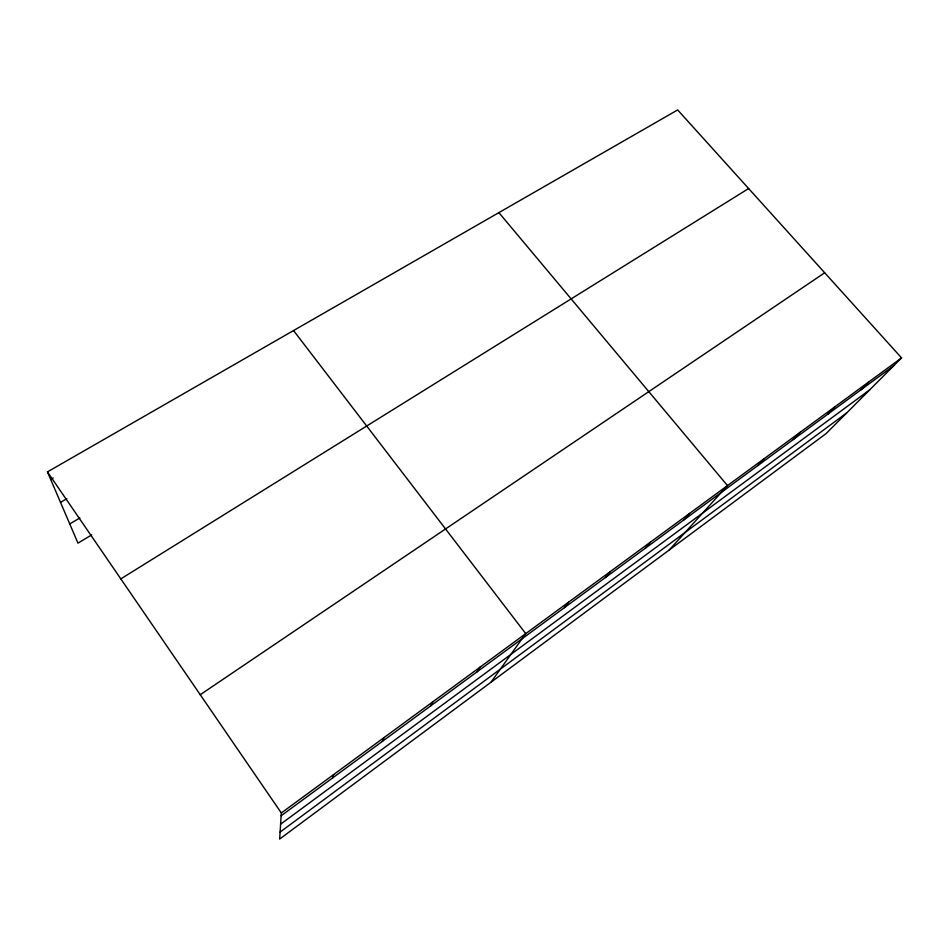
<?xml version="1.0" encoding="UTF-8"?>
<svg xmlns="http://www.w3.org/2000/svg" width="949" height="949" viewBox="0 0 949 949"><rect width="100%" height="100%" fill="white"/><g stroke="black" fill="none" stroke-linecap="round" stroke-linejoin="round"><path stroke-width="1.42" d="M47.45 471.89L281.319 812.961L279.658 839.058L826.105 433.574L901.55 357.892L677.669 109.942L47.45 471.89L77.972 543.148L91.697 534.892M332.648 777.919L333.633 774.574M382.411 741.359L384.143 737.515M430.514 706.02L432.946 701.714M477.039 671.845L480.111 667.1M490.989 682.236L525.746 633.624L293.549 330.549M564.382 607.68L568.617 602.164M605.426 577.538L610.171 571.678M645.237 548.297L650.468 542.116M683.861 519.91L689.555 513.433M669.318 549.91L727.492 485.603L498.889 212.623M757.812 465.591L764.325 458.581M793.222 439.577L800.102 432.329M827.647 414.298L834.871 406.813M861.123 389.707L868.679 382.008M280.097 832.083L846.722 412.886M280.596 824.195L869.64 389.909M281.319 812.961L901.55 357.892M281.141 815.76L893.685 365.78M200.239 694.715L824.693 272.778M120.82 578.89L748.631 188.543M69.751 523.955L79.906 517.929M60.511 502.389L66.821 498.688M50.688 479.459L53.203 477.999"/></g></svg>
